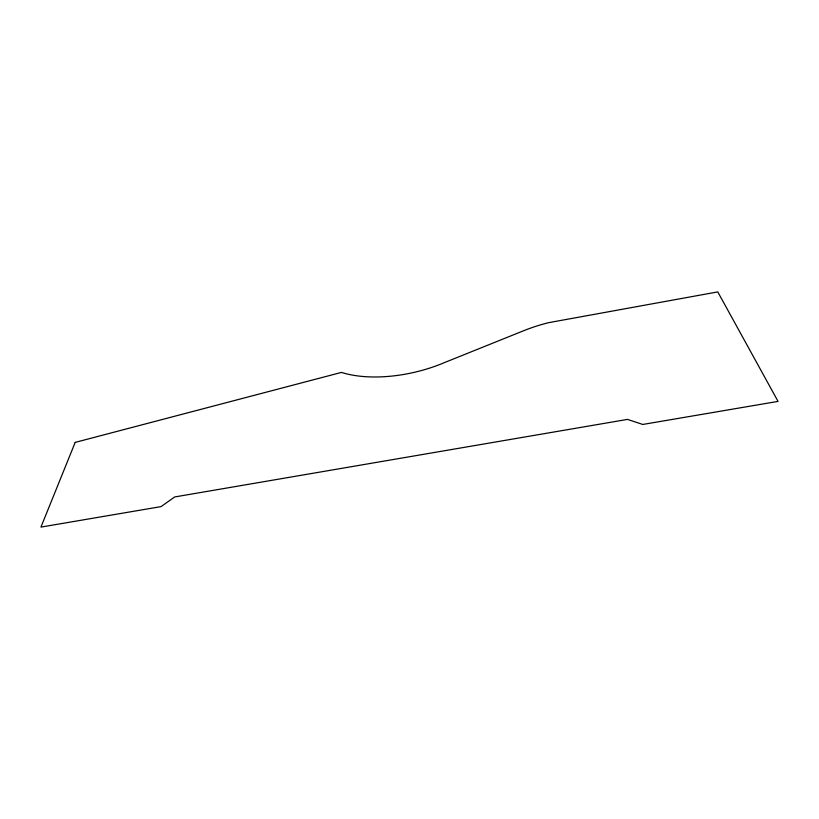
<?xml version="1.0" encoding="UTF-8"?>
<svg xmlns="http://www.w3.org/2000/svg" width="819" height="819" viewBox="0 0 819 819"><rect width="100%" height="100%" fill="white"/><g stroke="black" fill="none" stroke-linecap="round" stroke-linejoin="round"><path stroke-width="1.23" d="M75.184 442.393L40.95 527.098L161.046 506.613L174.723 496.949L627.508 419.4L642.772 424.457L778.05 401.392L717.772 291.902L548.587 322.676A115.725 62.879 -7.5 0 0 523.863 330.651L443.734 362.889A92.363 45.065 -13.1 0 1 341.451 372.41L75.184 442.393"/></g></svg>
